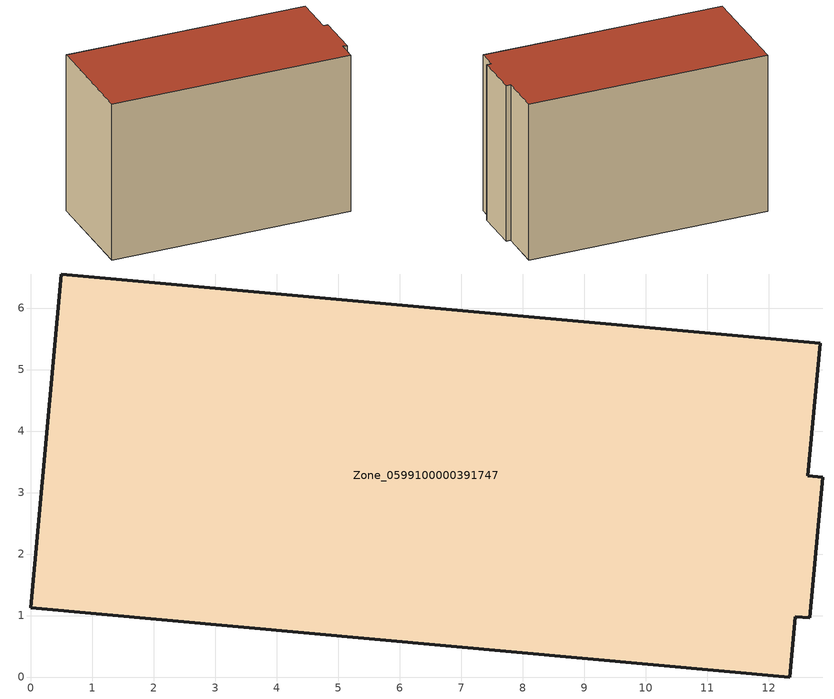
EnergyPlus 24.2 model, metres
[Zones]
Zone_0599100000391747
 floor ground (C_G): 0.49,6.55 12.83,5.43 12.64,3.27 12.88,3.25 12.67,0.96 12.43,0.98 12.34,0 0,1.12 z0
 wall outside (C_F): 12.83,5.43 0.49,6.55 0,1.12 12.34,0 12.43,0.98 12.67,0.96 12.88,3.25 12.64,3.27 12.83,5.43 z0:8.38
 roof outside (C_R): 0.49,6.55 0,1.12 12.34,0 12.43,0.98 12.67,0.96 12.88,3.25 12.64,3.27 12.83,5.43 z8.38
[BUILDING]
Pand.0599100000391747: North Axis=0; Terrain=City; Loads Convergence Tolerance Value=0.04; Temperature Convergence Tolerance Value=0.4; Solar Distribution=FullExterior; Maximum Number of Warmup Days=25; Minimum Number of Warmup Days=1
[Site:Location]
Rotterdam.The.Hague.AP_ZH_NLD Design_Conditions: Latitude=51.96; Longitude=4.45; Time Zone=1; Elevation=-4.5
[SITE:GROUNDTEMPERATURE:BUILDINGSURFACE]
18, 18, 18, 18, 18, 18, 18, 18, 18, 18, 18, 18
[MATERIAL] Thermal Absorptance=0.9; Solar Absorptance=0.7; Visible Absorptance=0.7
Name | Roughness | Thickness | Conductivity | Density | Specific Heat
G.TI.1992-2005 | MediumSmooth | 0.15 | 0.06 | 540 | 1210
F.TI.1992-2005 | Rough | 0.3 | 0.12 | 1920 | 840
R.TI.1992-2005 | MediumRough | 0.2 | 0.08 | 1500 | 1000
[CONSTRUCTION]
C_G: G.TI.1992-2005
C_F: F.TI.1992-2005
C_R: R.TI.1992-2005
[ZONE]
Zone_0599100000391747: Type=1; Multiplier=1; Ceiling Height=Autocalculate; Volume=Autocalculate; Floor Area=autocalculate; Part of Total Floor Area=Yes
[ZONEINFILTRATION:DESIGNFLOWRATE]
Infil_Zone_0599100000391747: Zone or ZoneList or Space or SpaceList=Zone_0599100000391747; Schedule=AlwaysOn; Design Flow Rate Calculation Method=Flow/Area; Flow Rate per Floor Area=0.0015; Constant Term Coefficient=1; Temperature Term Coefficient=0; Velocity Term Coefficient=0; Velocity Squared Term Coefficient=0
[HVACTEMPLATE:ZONE:IDEALLOADSAIRSYSTEM]
Zone_0599100000391747: Maximum Heating Supply Air Temperature=50; Minimum Cooling Supply Air Temperature=13; Maximum Heating Supply Air Humidity Ratio=0.0156; Minimum Cooling Supply Air Humidity Ratio=0.0077; Heating Limit=NoLimit; Cooling Limit=NoLimit; Dehumidification Control Type=ConstantSensibleHeatRatio; Cooling Sensible Heat Ratio=0.7; Dehumidification Setpoint=60; Humidification Control Type=None; Humidification Setpoint=30; Outdoor Air Method=None; Outdoor Air Flow Rate per Person=0.00944; Outdoor Air Flow Rate per Zone Floor Area=0; Outdoor Air Flow Rate per Zone=0; Demand Controlled Ventilation Type=None; Outdoor Air Economizer Type=NoEconomizer; Heat Recovery Type=None; Sensible Heat Recovery Effectiveness=0.7; Latent Heat Recovery Effectiveness=0.65
[ZONECONTROL:THERMOSTAT]
ThermostatControl_Zone_0599100000391747: Zone or ZoneList=Zone_0599100000391747; Control Type Schedule=DualSetpointControlType; Control 1=Thermostat_Zone_0599100000391747; Temperature Difference Between Cutout And Setpoint=0
[THERMOSTATSETPOINT:DUALSETPOINT]
Thermostat_Zone_0599100000391747: Heating Setpoint Temperature Schedule=HeatingSetpoint_Zone_0599100000391747; Cooling Setpoint Temperature Schedule=CoolingSetpoint_Zone_0599100000391747
[SCHEDULE:COMPACT]
HeatingSetpoint_Zone_0599100000391747: Through: 12/31, For: AllDays, Until: 24:00, 21
CoolingSetpoint_Zone_0599100000391747: Through: 12/31, For: AllDays, Until: 24:00, 24
DualSetpointControlType: Through: 12/31, For: AllDays, Until: 24:00, 4
AlwaysOn: Through: 12/31, For: AllDays, Until: 24:00, 1
